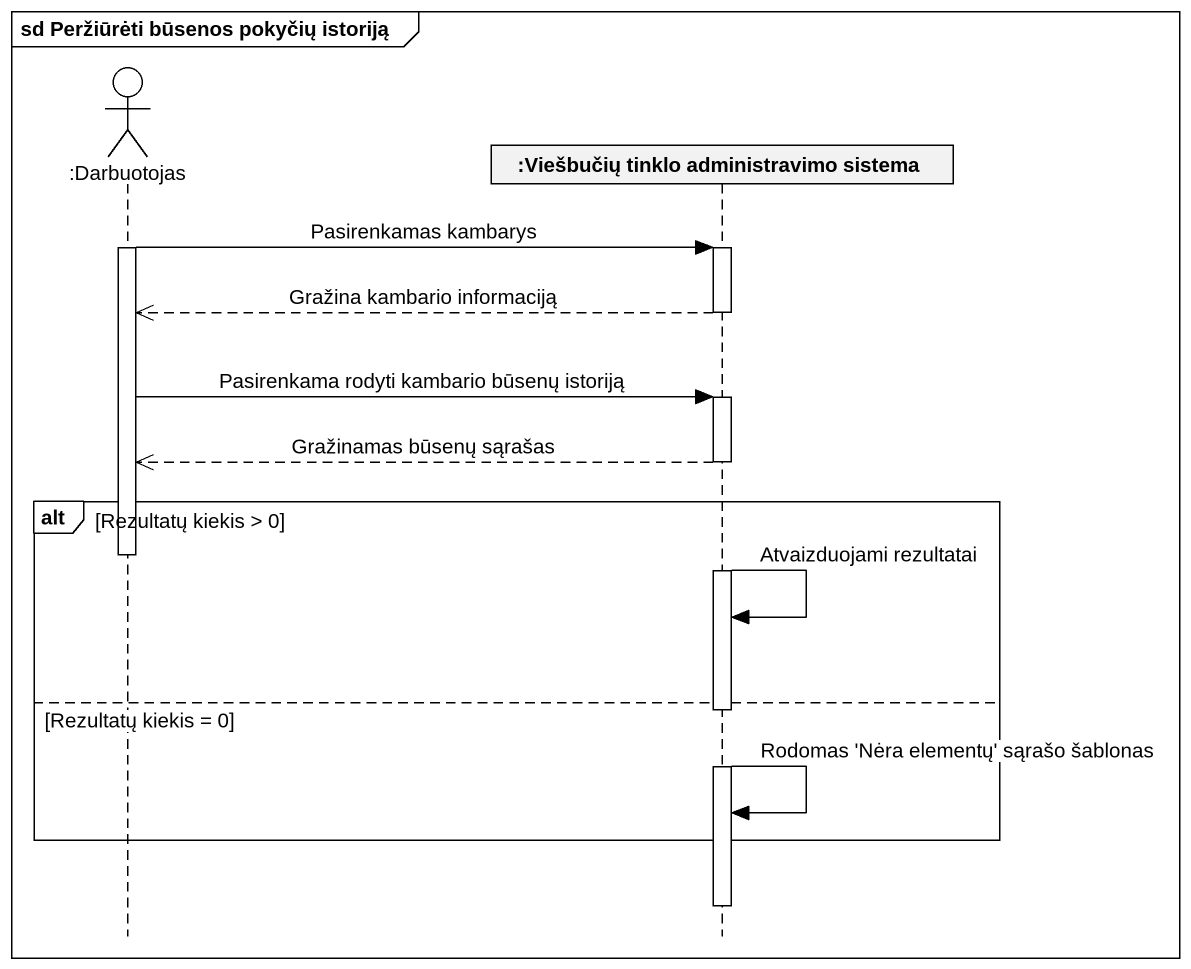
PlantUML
@startuml
mainframe sd Peržiūrėti būsenos pokyčių istoriją
hide footbox
actor ":Darbuotojas" as Darbuotojas
participant ":Viešbučių tinklo administravimo sistema" as Viešbučių_tinklo

activate Darbuotojas
Darbuotojas -> Viešbučių_tinklo : Pasirenkamas kambarys
activate Viešbučių_tinklo
Viešbučių_tinklo -->> Darbuotojas : Gražina kambario informaciją
deactivate Viešbučių_tinklo
Darbuotojas -> Viešbučių_tinklo : Pasirenkama rodyti kambario būsenų istoriją
activate Viešbučių_tinklo
Viešbučių_tinklo -->> Darbuotojas : Gražinamas būsenų sąrašas
alt Rezultatų kiekis > 0
  deactivate Darbuotojas
  Viešbučių_tinklo -> Viešbučių_tinklo : Atvaizduojami rezultatai
else Rezultatų kiekis = 0
  Viešbučių_tinklo -> Viešbučių_tinklo : Rodomas 'Nėra elementų' sąrašo šablonas
end
deactivate Viešbučių_tinklo
@enduml
